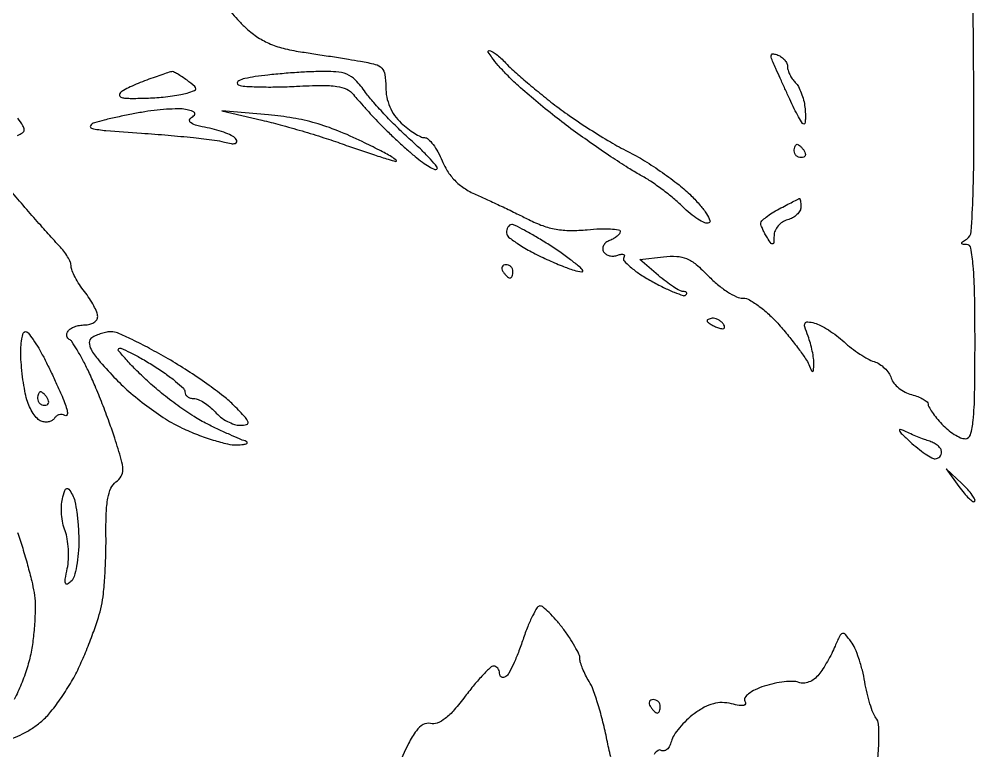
# Model space of a CAD drawing. Extents: x 0 to 102, y 0 to 135.
# Drawn here: x 89.44 to 101.53, y 6.8 to 16.05 of the extents above; entities that cross this region are included whole.
import ezdxf

# ---------------------------------------------------------------- set-up
doc = ezdxf.new("R2010")
doc.units = 0
doc.header["$MEASUREMENT"] = 0

msp = doc.modelspace()

# ---------------------------------------------------------------- linework, layer by layer
for points in [[(88.9569, 18.19047, 0.000001), (89.104993, 18.251533, 0.000001), (89.270403, 18.319737, 0.000001), (89.427824, 18.384646, 0.000001), (89.548945, 18.434589, 0.021636)], [(92.119653, 16.140418, 0.018926), (92.202026, 16.04506, 0.014126), (92.299619, 15.946124, 0.041429), (92.442386, 15.830397, 0.045225), (92.598305, 15.743596, 0.041331), (92.779192, 15.680632, 0.026389), (92.997569, 15.636459, -0.001276), (93.190426, 15.607435, -0.000942), (93.403722, 15.574367, -0.000952), (93.605174, 15.542354, -0.002136), (93.75795, 15.517108, -0.022249), (93.942066, 15.477377, -0.136296), (94.025207, 15.428892, -0.160221), (94.064451, 15.34851, -0.034123), (94.0752, 15.191191, 0.049892), (94.087997, 15.063265, 0.051582), (94.125868, 14.941905, 0.051787), (94.187602, 14.831288, 0.051068), (94.271003, 14.735147, 0.023067), (94.353242, 14.664736, 0.026088), (94.438417, 14.605234, 0.026623), (94.515201, 14.56285, 0.113267), (94.565967, 14.5512, -0.194801), (94.612146, 14.532499, -0.038861), (94.672237, 14.464474, -0.035841), (94.733994, 14.369011, -0.026702), (94.788488, 14.255962, 0.045845), (94.863468, 14.114505, 0.054698), (94.959303, 13.99799, 0.052781), (95.081133, 13.901921, 0.038486), (95.233773, 13.821418, -0.005482), (95.380532, 13.755992, -0.003115), (95.556714, 13.673789, -0.00311), (95.733166, 13.58877, -0.005129), (95.88108, 13.514474, 0.032533), (96.057708, 13.437559, 0.04371), (96.22637, 13.393, 0.041403), (96.4072, 13.377015, 0.025306), (96.62133, 13.386699, -0.014179), (96.7804, 13.397443, -0.023781), (96.914332, 13.396308, -0.020754), (97.01628, 13.386334, -0.374056), (97.0362, 13.363433, -0.162059), (97.026944, 13.335626, -0.054373), (96.997348, 13.303938, -0.04734), (96.954553, 13.273627, -0.038831), (96.903938, 13.249549, 0.07457), (96.857621, 13.22332, 0.103917), (96.827042, 13.186983, 0.124153), (96.81689, 13.146452, 0.138874), (96.827895, 13.10783, 0.11297), (96.858651, 13.076651, 0.081898), (96.903654, 13.057421, 0.076107), (96.955726, 13.052803, 0.075883), (97.006851, 13.063963, -0.038965), (97.051082, 13.077091, -0.145418), (97.079704, 13.074849, -0.316813), (97.089865, 13.059678, -0.133315), (97.082505, 13.034881, 0.334022), (97.086354, 12.992785, 0.031973), (97.164977, 12.916399, 0.030683), (97.281753, 12.828416, 0.018674), (97.429377, 12.738515, 0.012295), (97.583514, 12.657274, 0.019182), (97.720395, 12.595798, 0.014025), (97.832978, 12.553971, 0.285678), (97.866865, 12.561865, 0.114054), (97.877206, 12.578423, 0.253545), (97.874831, 12.592642, 0.171411), (97.859575, 12.602403, 0.057141), (97.83285, 12.605503, -0.126526), (97.789646, 12.616676, -0.017343), (97.709122, 12.664883, -0.019012), (97.616114, 12.730186, -0.015033), (97.520548, 12.807502), (97.285797, 13.009398), (97.583881, 13.044197, -0.041481), (97.751449, 13.04978, -0.089284), (97.876847, 13.020722, -0.075524), (97.996978, 12.945979, -0.023427), (98.152478, 12.799899, 0.02783), (98.26821, 12.69308, 0.030128), (98.392185, 12.602785, 0.031567), (98.506876, 12.539212, 0.111212), (98.58863, 12.5208, -0.131662), (98.671988, 12.498463, -0.030032), (98.794976, 12.417236, -0.029067), (98.929861, 12.303199, -0.024732), (99.058485, 12.168243, -0.008553), (99.179169, 12.023447, -0.009583), (99.290228, 11.879919, -0.008967), (99.380078, 11.754449, -0.049506), (99.420204, 11.681793, 0.005919), (99.455522, 11.602171, 0.330543), (99.468965, 11.594775, 0.356085), (99.479038, 11.605562, 0.006319), (99.483654, 11.690443, 0.043767), (99.480485, 11.759608, 0.018061), (99.464667, 11.852097, 0.017705), (99.440453, 11.950657, 0.021755), (99.410669, 12.04059, -0.01525), (99.369818, 12.158765, -0.19323), (99.37348, 12.204772, -0.315925), (99.40584, 12.222351, -0.03536), (99.492891, 12.206052, -0.056827), (99.569345, 12.176459, -0.021409), (99.668731, 12.118805, -0.020881), (99.772527, 12.046227, -0.023862), (99.865196, 11.968221, 0.022538), (99.958331, 11.889401, 0.01898), (100.063554, 11.81439, 0.019401), (100.164955, 11.753253, 0.049148), (100.243946, 11.719339, -0.066371), (100.311745, 11.687431, -0.048831), (100.3769, 11.63581, -0.049422), (100.429871, 11.573484, -0.074724), (100.461204, 11.509683, 0.093162), (100.495459, 11.445941, 0.052995), (100.557513, 11.383812, 0.050398), (100.635906, 11.332519, 0.058261), (100.719332, 11.300899, -0.02842), (100.799168, 11.275963, -0.040131), (100.866562, 11.244254, -0.045783), (100.914226, 11.210835, -0.22042), (100.9278, 11.18154, 0.131148), (100.937569, 11.144937, 0.019575), (100.978471, 11.079808, 0.02089), (101.034247, 11.005156, 0.016645), (101.100296, 10.929352, 0.032327), (101.175423, 10.858497, 0.033186), (101.258429, 10.798588, 0.035165), (101.337079, 10.756788, 0.104937), (101.396396, 10.7442, 0.334919), (101.461933, 10.793646, 0.044446), (101.496719, 10.975251, 0.021796), (101.515601, 11.307109, 0.003313), (101.52, 11.9709, 0.003994), (101.515176, 12.574709, 0.017484), (101.497004, 12.931133, 0.022308), (101.467829, 13.153402, 0.360339), (101.41425, 13.198895, -0.02317), (101.362339, 13.20194, -0.389382), (101.351884, 13.213783, -0.237665), (101.361356, 13.23171, -0.013121), (101.415594, 13.268169, 0.239309), (101.472661, 13.364365, 0.007865), (101.495632, 13.824126, 0.008987), (101.506962, 14.522591, 0.001899), (101.500194, 15.741423), (101.4777, 18.1467)], [(89.421223, 14.579293, 0.065151), (89.486251, 14.61049, 0.253575), (89.5068, 14.648404, 0.142542), (89.491425, 14.701238, 0.020046), (89.426033, 14.795513, 0.02154)], [(89.365505, 6.957675, 0.03061), (89.486186, 7.010397, 0.029321), (89.613545, 7.085313, 0.031089), (89.728673, 7.173288, 0.044081), (89.845092, 7.293821, 0.019342), (89.977989, 7.471851, 0.018965), (90.105312, 7.672853, 0.024097), (90.206441, 7.8678, 0.011108), (90.29286, 8.06765, 0.009284), (90.375885, 8.283397, 0.009398), (90.444456, 8.483594, 0.025157), (90.48333, 8.6292, 0.027562), (90.507336, 8.782348, 0.008943), (90.526228, 9.010865, 0.008885), (90.538189, 9.266085, 0.00988), (90.540484, 9.512686, -0.011232), (90.543964, 9.802526, -0.036945), (90.564633, 9.992584, -0.059053), (90.603723, 10.118884, -0.131069), (90.666497, 10.196706, 0.100717), (90.731853, 10.268474, 0.142489), (90.753511, 10.351616, 0.063096), (90.733425, 10.48079, 0.007966), (90.650829, 10.75142, 0.009296), (90.581094, 10.954518, 0.006032), (90.493304, 11.18677, 0.006065), (90.402063, 11.41155, 0.011444), (90.322153, 11.5902, 0.010047), (90.248216, 11.738096, 0.013909), (90.175632, 11.867405, 0.010415), (90.110682, 11.970969, 0.144076), (90.077323, 11.999276, -0.134521), (90.056689, 12.016129, -0.117246), (90.046186, 12.042045, -0.100528), (90.047713, 12.073327, -0.076253), (90.061166, 12.105026, -0.118809), (90.091148, 12.134728, -0.048612), (90.143174, 12.159671, -0.044476), (90.206831, 12.176675, -0.043058), (90.273193, 12.1824, 0.062673), (90.335839, 12.190283, 0.081943), (90.388612, 12.213464, 0.100096), (90.423562, 12.247828, 0.154236), (90.435519, 12.28815, 0.093682), (90.424232, 12.342543, 0.023481), (90.385593, 12.424964, 0.023151), (90.331663, 12.516667, 0.021474), (90.2682, 12.6054, -0.021474), (90.204737, 12.694133, -0.023151), (90.150807, 12.785836, -0.023481), (90.112168, 12.868257, -0.093682), (90.100881, 12.92265, 0.095087), (90.090126, 12.973764, 0.031914), (90.056063, 13.042378, 0.030414), (90.007748, 13.115258, 0.030419), (89.95095, 13.181735, -0.00935), (89.867573, 13.271384, -0.001679), (89.715921, 13.441833, -0.001812), (89.539651, 13.642759, -0.001637), (89.35875, 13.851855, -0.008124)], [(89.423585, 9.5598, -0.008372), (89.487814, 9.359957, -0.006843), (89.549983, 9.144202, -0.006922), (89.60172, 8.944098, -0.018008), (89.631734, 8.7984, -0.038521), (89.644883, 8.652918, -0.015841), (89.641209, 8.454786, -0.015563), (89.623817, 8.241444, -0.01928), (89.593837, 8.04445, -0.028151), (89.544762, 7.848886, -0.021085), (89.469782, 7.639797, -0.021467), (89.382145, 7.448409, -0.044847)], [(96.919006, 6.722049, -0.012822), (96.870248, 6.9372, 0.012295), (96.819673, 7.161467, 0.01269), (96.758607, 7.380608, 0.012493), (96.696238, 7.567478, 0.05174), (96.644486, 7.674473, -0.021498), (96.60013, 7.753604, -0.021377), (96.562642, 7.836399, -0.021808), (96.536211, 7.911402, -0.073935), (96.5286, 7.962588, 0.11057), (96.516175, 8.018089, 0.017971), (96.465207, 8.116849, 0.01906), (96.395419, 8.230553, 0.015753), (96.312795, 8.346265, 0.015265), (96.224777, 8.454635, 0.020969), (96.138793, 8.546088, 0.01828), (96.063412, 8.614602, 0.177108), (96.023494, 8.6292, 0.262878), (95.987918, 8.609107, 0.018469), (95.930413, 8.505236, 0.022319), (95.86887, 8.368908, 0.014685), (95.809831, 8.207195, -0.012261), (95.750444, 8.042049, -0.016216), (95.687886, 7.89497, -0.013603), (95.629239, 7.777127, -0.132831), (95.591531, 7.736902, -0.09162), (95.561712, 7.725307, -0.170222), (95.536351, 7.729117, -0.175315), (95.519418, 7.747759, -0.09788), (95.5134, 7.778207, 0.082002), (95.50775, 7.812426, 0.092222), (95.491451, 7.841482, 0.100661), (95.46718, 7.860911, 0.119154), (95.438681, 7.8678, 0.193308), (95.396554, 7.850881, 0.012657), (95.302241, 7.755863, 0.016901), (95.193685, 7.632729, 0.011722), (95.079131, 7.486738, -0.018359), (94.940252, 7.314504, -0.047986), (94.825087, 7.205134, -0.072477), (94.726131, 7.148607, -0.152671), (94.638786, 7.14237, 0.192305), (94.548342, 7.128861, 0.100006), (94.461783, 7.051774, 0.047277), (94.362708, 6.889955, 0.009744), (94.221509, 6.586422, -0.003257)], [(100.292568, 6.70724, 0.020167), (100.306551, 6.953148, 0.022798), (100.301325, 7.132581, 0.152226), (100.268843, 7.214658, -0.07695), (100.232963, 7.276549, -0.01767), (100.192971, 7.390898, -0.017858), (100.155866, 7.527414, -0.016578), (100.127547, 7.669647, 0.021573), (100.09694, 7.815747, 0.019463), (100.052974, 7.96385, 0.0199), (100.003109, 8.093454, 0.056654), (99.955102, 8.177247, 0.01975), (99.882162, 8.268757, 0.289325), (99.844445, 8.280221, 0.218397), (99.810476, 8.251712, 0.012031), (99.752612, 8.1216, -0.018822), (99.710242, 8.029709, -0.012771), (99.655473, 7.928307, -0.012882), (99.597476, 7.832968, -0.025034), (99.545541, 7.76058, -0.062621), (99.488871, 7.705263, -0.069818), (99.42221, 7.668079, -0.076942), (99.353916, 7.653105, -0.107577), (99.292338, 7.662543, 0.091716), (99.220699, 7.675837, 0.027454), (99.109354, 7.669782, 0.026515), (98.98265, 7.649044, 0.025886), (98.85781, 7.614894, 0.02812), (98.741669, 7.569178, 0.056846), (98.657709, 7.518301, 0.090507), (98.613092, 7.468636, 0.283488), (98.613139, 7.425644, -0.194944), (98.618833, 7.392177, -0.297918), (98.598497, 7.372254, -0.091398), (98.541487, 7.371468, -0.019352), (98.443788, 7.392007, 0.057983), (98.325647, 7.407461, 0.068659), (98.213965, 7.393669, 0.060615), (98.099648, 7.347869, 0.033639), (97.972944, 7.266766, 0.031417), (97.875656, 7.184911, 0.028946), (97.78652, 7.089357, 0.030156), (97.717198, 6.994774, 0.079269), (97.683469, 6.918008, -0.05416), (97.660561, 6.85788, -0.092042), (97.627844, 6.815354, -0.133081), (97.591011, 6.79679, -0.191235), (97.555446, 6.803103, 0.303426), (97.515366, 6.801674, 0.070649), (97.464287, 6.752552, 0.050066)]]:
    msp.add_lwpolyline(points, format="xyb")
for points in [[(95.381131, 15.651, -0.131939), (95.416833, 15.641412, -0.028368), (95.470847, 15.605912, -0.027766), (95.530549, 15.556266, -0.023391), (95.588077, 15.497509, 0.027256), (95.668986, 15.416137, 0.005679), (95.8201, 15.282959, 0.005946), (95.999318, 15.132268, 0.005586), (96.185808, 14.982667, 0.014679), (96.397662, 14.826393, 0.009138), (96.654559, 14.655159, 0.009166), (96.914334, 14.49542, 0.016377), (97.134323, 14.375174, -0.020975), (97.343894, 14.258107, -0.014578), (97.570663, 14.109367, -0.014731), (97.78031, 13.953559, -0.02921), (97.935012, 13.815948, -0.018651), (98.048544, 13.693615, -0.035254), (98.128902, 13.585758, -0.048067), (98.170561, 13.50451, -0.430705), (98.155415, 13.471972, -0.188648), (98.104882, 13.474559, -0.033668), (98.019954, 13.52001, -0.03226), (97.922456, 13.590086, -0.024166), (97.824418, 13.678889, 0.022479), (97.711748, 13.78164, 0.013378), (97.569126, 13.894095, 0.013377), (97.420672, 13.998777, 0.022447), (97.29, 14.077556, -0.017364), (97.139623, 14.166145, -0.00536), (96.919346, 14.309776, -0.005354), (96.67625, 14.475818, -0.005857), (96.444, 14.64221, -0.008945), (96.212098, 14.818969, -0.007283), (95.969992, 15.01625, -0.007369), (95.752305, 15.204509, -0.019016), (95.602554, 15.348503, -0.011307), (95.495583, 15.464637, -0.022471), (95.417249, 15.562142, -0.027368), (95.370907, 15.633315, -0.57696)], [(99.028622, 15.595335, -0.066184), (99.075487, 15.569819, -0.062132), (99.115193, 15.532467, -0.066519), (99.142092, 15.489465, -0.106942), (99.1512, 15.447369, 0.076388), (99.158229, 15.401626, 0.038331), (99.180055, 15.347233, 0.036924), (99.211835, 15.293243, 0.044921), (99.249428, 15.248212, -0.072638), (99.288768, 15.195415, -0.031544), (99.325529, 15.115743, -0.030382), (99.354561, 15.024633, -0.035393), (99.370557, 14.935192, -0.015331), (99.376791, 14.852837, -0.025754), (99.376333, 14.783495, -0.023977), (99.370777, 14.731292, -0.369798), (99.358064, 14.7204, -0.262176), (99.339097, 14.731079, -0.007614), (99.290758, 14.813592, -0.013483), (99.236401, 14.916055, -0.008653), (99.178638, 15.03765, -0.000225), (99.118779, 15.169653, -0.000214), (99.058032, 15.30393, -0.000212), (99.004434, 15.422674, -0.00076), (98.970324, 15.498636, -0.027343), (98.944211, 15.566799, -0.216732), (98.948013, 15.599524, -0.310863), (98.972991, 15.610843, -0.04731)], [(91.368, 15.384416, 0.036106), (91.340125, 15.377433, 0.002198), (91.258564, 15.350222, 0.00327), (91.16168, 15.316717, 0.002413), (91.054852, 15.278408, 0.011426), (90.946721, 15.23622, 0.013205), (90.845793, 15.190996, 0.012306), (90.762674, 15.148537, 0.072254), (90.723502, 15.119302, 0.143247), (90.710546, 15.095633, 0.235011), (90.715978, 15.073939, 0.144119), (90.741119, 15.057557, 0.054202), (90.78285, 15.049836, 0.016987), (90.845643, 15.047279, 0.005), (90.942048, 15.047596, 0.005014), (91.050541, 15.050126, 0.005371), (91.1565, 15.0548, 0.012243), (91.264946, 15.063419, 0.009873), (91.380951, 15.077823, 0.010006), (91.487572, 15.095391, 0.025136), (91.564189, 15.113618, 0.01593), (91.659123, 15.144625, 0.315717), (91.675777, 15.168371, 0.225056), (91.661454, 15.198582, 0.009174), (91.564189, 15.275164, 0.015092), (91.502164, 15.319299, 0.020044), (91.443079, 15.355377, 0.017755), (91.392685, 15.38114, 0.153783)], [(93.19214, 15.385195, 0.008118), (93.003488, 15.376839, 0.005608), (92.790291, 15.361524, 0.005656), (92.58562, 15.342179, 0.011526), (92.4255, 15.321472, 0.016144), (92.295791, 15.297341, 0.059036), (92.216915, 15.269956, 0.264805), (92.198757, 15.24347, 0.329151), (92.214, 15.218758, 0.080196), (92.295025, 15.200464, 0.009237), (92.482141, 15.192311, 0.010938), (92.706623, 15.191594, 0.008718), (92.948619, 15.200338, -0.00949), (93.267858, 15.21138, -0.040582), (93.457856, 15.198913, -0.072436), (93.581325, 15.161899, -0.115166), (93.667719, 15.094125, 0.010452), (93.725104, 15.025604, 0.00377), (93.809436, 14.930535, 0.003737), (93.903406, 14.827752, 0.004432), (93.993753, 14.732118, 0.008872), (94.093104, 14.632405, 0.005237), (94.215069, 14.516716, 0.005238), (94.339327, 14.403703, 0.008939), (94.445744, 14.312291, 0.016366), (94.539469, 14.239689, 0.026082), (94.624566, 14.184638, 0.02387), (94.694158, 14.148909, 0.312622), (94.721217, 14.153817, 0.386498), (94.722529, 14.181269, 0.011225), (94.639859, 14.277003, 0.017111), (94.529313, 14.391242, 0.010246), (94.390705, 14.519625, -0.012342), (94.234855, 14.665196, -0.009418), (94.071353, 14.831812, -0.009539), (93.924012, 14.993809, -0.022028), (93.82122, 15.12225, 0.031), (93.692252, 15.277605, 0.105399), (93.584675, 15.352144, 0.088278), (93.445645, 15.383206, 0.017937)], [(91.565502, 14.903309, 0.056517), (91.481259, 14.913657, 0.014558), (91.34406, 14.910941, 0.014629), (91.186734, 14.898619, 0.01441), (91.0296, 14.877078, 0.006918), (90.865269, 14.847362, 0.005274), (90.686177, 14.810447, 0.005334), (90.519043, 14.772284, 0.012467), (90.3951, 14.7393, 0.181546), (90.344829, 14.701541, 0.520314), (90.358592, 14.668261, 0.03452), (90.540336, 14.640769, 0.003305), (90.9873, 14.607405, -0.004421), (91.326136, 14.581352, -0.005298), (91.644589, 14.550629, -0.004583), (91.912156, 14.519468, -0.034663), (92.036879, 14.494911, 0.021953), (92.122874, 14.475699, 0.099391), (92.173999, 14.476835, 0.305355), (92.192201, 14.496075, 0.181599), (92.185863, 14.528283, 0.132937), (92.145472, 14.56613, 0.026929), (92.055559, 14.607882, 0.02666), (91.942513, 14.646297, 0.022209), (91.818938, 14.675213, -0.017786), (91.689389, 14.70432, -0.072499), (91.615285, 14.735767, -0.253189), (91.596485, 14.767945, -0.26871), (91.613655, 14.799966, 0.052769), (91.656821, 14.833399, 0.320985), (91.66173, 14.859609, 0.201778), (91.636685, 14.882319, 0.025803)], [(92.5947, 14.838294), (92.0025, 14.888369), (92.5101, 14.771, -0.00947), (92.741133, 14.71295, -0.005424), (93.0177, 14.634632, -0.005416), (93.294168, 14.549826, -0.008972), (93.5253, 14.471582, 0.003432), (93.732043, 14.399032, 0.003764), (93.933495, 14.331579, 0.003519), (94.106548, 14.276424, 0.018862), (94.2021, 14.250618, 0.779405), (94.208751, 14.263623, 0.046732), (94.147639, 14.307811, 0.01442), (93.995579, 14.391632, 0.00549), (93.7791, 14.499961, 0.017925), (93.470049, 14.63692, 0.025771), (93.1869, 14.733835, 0.026753), (92.903651, 14.798591, 0.021729)], [(99.273107, 14.4666, -0.151918), (99.290935, 14.461055, -0.038439), (99.314814, 14.441749, -0.035638), (99.339943, 14.414383, -0.029505), (99.3627, 14.382, -0.082592), (99.375941, 14.349674, -0.161196), (99.373309, 14.322251, -0.182303), (99.355421, 14.304023, -0.108972), (99.325393, 14.2974, -0.093332), (99.291193, 14.30384, -0.09642), (99.262118, 14.322251, -0.099167), (99.242658, 14.34972, -0.105053), (99.2358, 14.382, -0.042167), (99.238536, 14.414389, -0.061769), (99.246759, 14.441749, -0.081139), (99.258841, 14.460301, -0.210953)], [(99.29925, 13.780826, -0.431098), (99.307457, 13.777232, -0.037694), (99.314187, 13.752785, -0.031276), (99.31889, 13.717024, -0.017056), (99.3204, 13.672767, -0.129214), (99.307772, 13.62472, -0.073972), (99.270697, 13.577115, -0.065681), (99.215893, 13.537134, -0.060903), (99.1512, 13.511487, 0.080375), (99.086445, 13.482865, 0.072329), (99.031322, 13.434422, 0.075013), (98.993926, 13.374194, 0.099729), (98.980705, 13.31127, -0.01173), (98.977962, 13.224946, -0.303817), (98.964602, 13.207194, -0.331679), (98.944309, 13.213578, -0.012943), (98.8974, 13.2822, -0.018425), (98.865913, 13.3351, -0.019609), (98.839101, 13.389106, -0.019625), (98.819779, 13.437148, -0.080451), (98.814095, 13.467934, -0.210086), (98.826377, 13.497631, -0.02491), (98.881521, 13.545482, -0.026346), (98.95643, 13.598084, -0.018686), (99.04545, 13.649309, -0.000679), (99.13613, 13.696916, -0.000997), (99.215972, 13.738491, -0.00046), (99.284131, 13.773731, -0.018743)], [(95.666037, 13.4514, 0.155024), (95.640313, 13.443228, 0.101048), (95.618807, 13.420336, 0.082447), (95.604798, 13.386085, 0.062625), (95.600797, 13.34565, 0.224329), (95.627608, 13.292579, 0.020215), (95.751921, 13.2036, 0.023185), (95.916611, 13.10612, 0.015963), (96.111335, 13.010575, 0.009912), (96.302518, 12.928748, 0.021233), (96.45367, 12.874919, 0.032763), (96.550884, 12.851729, 0.645576), (96.563733, 12.870797, 0.082636), (96.521901, 12.918639, 0.009829), (96.410919, 13.006163, 0.011518), (96.273533, 13.105302, 0.009218), (96.121232, 13.205872, 0.007376), (95.96797, 13.299926, 0.010252), (95.827816, 13.379276, 0.007053), (95.709079, 13.441175, 0.117144)], [(95.593007, 12.9438, 0.108972), (95.562979, 12.937177, 0.182303), (95.545091, 12.918949, 0.161196), (95.542459, 12.891526, 0.082592), (95.5557, 12.8592, 0.029505), (95.578457, 12.826817, 0.035638), (95.603586, 12.799451, 0.038439), (95.627465, 12.780145, 0.151918), (95.645293, 12.7746, 0.210953), (95.659559, 12.780899, 0.081139), (95.671641, 12.799451, 0.061769), (95.679864, 12.826811, 0.042167), (95.6826, 12.8592, 0.105053), (95.675742, 12.89148, 0.099167), (95.656282, 12.918949, 0.09642), (95.627207, 12.93736, 0.093332)], [(98.215607, 12.267, 0.039867), (98.185125, 12.264566, 0.059132), (98.159385, 12.257233, 0.077771), (98.141872, 12.246475, 0.219607), (98.136, 12.233751, 0.2252), (98.14351, 12.217923, 0.029412), (98.174568, 12.19547, 0.029555), (98.217001, 12.171841, 0.020646), (98.267294, 12.15012, 0.036408), (98.316343, 12.13529, 0.155351), (98.346445, 12.137927, 0.32948), (98.356543, 12.154826, 0.1144), (98.346901, 12.183369, 0.061454), (98.321226, 12.215359, 0.051183), (98.287013, 12.242433, 0.053277), (98.249876, 12.260866, 0.088797)], [(89.520962, 12.0978, -0.225012), (89.555691, 12.081338, -0.01761), (89.619425, 11.997548, -0.021286), (89.690496, 11.887274, -0.014547), (89.76207, 11.756518, -0.005539), (89.834679, 11.610212, -0.00458), (89.908874, 11.452786, -0.004627), (89.97427, 11.307135, -0.01236), (90.017334, 11.201783, -0.019359), (90.04572, 11.11743, -0.06755), (90.054341, 11.060771, -0.241785), (90.043016, 11.037817, -0.307022), (90.01999, 11.036845, 0.103957), (89.986146, 11.049061, 0.098972), (89.949612, 11.046937, 0.096713), (89.916027, 11.030789, 0.094328), (89.890636, 11.003075, -0.118123), (89.862402, 10.975028, -0.081735), (89.820482, 10.958099, -0.074739), (89.771585, 10.954598, -0.072301), (89.723226, 10.965516, -0.111732), (89.673879, 10.998481, -0.042192), (89.621721, 11.063647, -0.039158), (89.574957, 11.146789, -0.03836), (89.541354, 11.236771, -0.02412), (89.515487, 11.346019, -0.01119), (89.491982, 11.489949, -0.011056), (89.473989, 11.642521, -0.015127), (89.465, 11.78055, -0.01988), (89.465606, 11.902158, -0.032478), (89.476886, 12.004608, -0.035035), (89.495543, 12.079342, -0.324775)], [(90.607943, 12.096505, 0.045628), (90.550313, 12.090647, 0.026587), (90.482863, 12.073736, 0.026412), (90.416555, 12.04941, 0.040045), (90.362225, 12.020815, 0.256026), (90.328904, 11.960538, 0.129267), (90.35133, 11.873942, 0.050728), (90.444326, 11.741417, 0.009694), (90.641326, 11.522449, 0.026152), (90.828219, 11.342497, 0.017975), (91.05733, 11.157888, 0.018143), (91.293574, 10.994171, 0.031893), (91.501364, 10.879039, 0.018189), (91.695702, 10.795534, 0.017978), (91.896345, 10.726022, 0.018169), (92.07604, 10.677984, 0.063554), (92.195163, 10.666279, 0.016661), (92.277011, 10.671385, 0.086258), (92.320562, 10.683331, 0.503468), (92.323633, 10.698627, 0.129857), (92.2986, 10.714951, -0.021154), (92.22816, 10.741616, -0.004203), (92.104724, 10.795645, -0.004442), (91.961977, 10.861089, -0.004122), (91.816796, 10.930683, -0.029326), (91.652576, 11.023379, -0.013391), (91.449141, 11.162345, -0.013208), (91.242034, 11.320604, -0.017729), (91.063581, 11.475346, -0.008793), (90.913452, 11.620166, -0.014649), (90.792877, 11.747914, -0.008331), (90.700144, 11.855681, -0.387661), (90.701365, 11.882365, -0.309511), (90.730147, 11.887754, -0.009709), (90.844319, 11.834747, -0.015778), (90.981444, 11.762374, -0.009889), (91.13733, 11.669575, -0.014192), (91.290519, 11.568085, -0.020351), (91.419738, 11.468994, -0.016775), (91.517842, 11.381474, -0.205004), (91.5372, 11.336245, 0.13373), (91.54597, 11.304042, 0.100484), (91.570625, 11.276606, 0.087391), (91.607506, 11.258144, 0.072568), (91.650988, 11.2518, -0.105367), (91.705246, 11.240238, -0.036283), (91.776331, 11.202097, -0.034148), (91.850909, 11.147349, -0.033439), (91.9179, 11.0826, 0.047456), (91.988755, 11.017852, 0.03957), (92.074843, 10.963103, 0.041229), (92.162449, 10.925552, 0.080807), (92.23715, 10.9134, 0.062429), (92.31767, 10.923493, 0.429137), (92.335125, 10.954649, 0.11244), (92.301076, 11.013568, 0.006939), (92.160588, 11.160839, 0.033615), (92.027878, 11.2791, 0.010744), (91.815625, 11.436867, 0.010666), (91.571053, 11.602891, 0.011714), (91.327043, 11.753039, 0.008885), (91.091388, 11.884986, 0.011766), (90.872078, 11.996146, 0.009221), (90.686423, 12.080652, 0.105088)], [(89.713307, 11.3364, 0.210953), (89.699041, 11.330101, 0.081139), (89.686959, 11.311549, 0.061769), (89.678736, 11.284189, 0.042167), (89.676, 11.2518, 0.105053), (89.682858, 11.21952, 0.099167), (89.702318, 11.192051, 0.09642), (89.731393, 11.17364, 0.093332), (89.765593, 11.1672, 0.108972), (89.795621, 11.173823, 0.182303), (89.813509, 11.192051, 0.161196), (89.816141, 11.219474, 0.082592), (89.8029, 11.2518, 0.029505), (89.780143, 11.284183, 0.035638), (89.755014, 11.311549, 0.038439), (89.731135, 11.330855, 0.151918)], [(100.6317, 10.839463, 0.051896), (100.575577, 10.860073, 0.645362), (100.565111, 10.846939, 0.082008), (100.598981, 10.801166, 0.007957), (100.699868, 10.706388, 0.015458), (100.796606, 10.623682, 0.019681), (100.890974, 10.553846, 0.017996), (100.972857, 10.502311, 0.132201), (101.017118, 10.4904, 0.108428), (101.047594, 10.497088, 0.099692), (101.073535, 10.516031, 0.095482), (101.090929, 10.544343, 0.09038), (101.097, 10.577655, 0.14424), (101.086169, 10.61442, 0.066499), (101.05351, 10.652739, 0.057718), (101.00558, 10.686731, 0.050398), (100.94895, 10.710731, -0.014188), (100.880152, 10.734182, -0.007147), (100.794687, 10.767447, -0.007091), (100.707273, 10.80437, -0.01045)], [(101.355064, 10.1755), (101.157227, 10.3635), (101.317464, 10.139136, 0.017685), (101.381607, 10.055724, 0.030003), (101.441676, 9.991361, 0.031591), (101.49166, 9.949536, 0.365674), (101.5153, 9.951136, 0.337379), (101.519047, 9.975705, 0.030193), (101.483741, 10.032043, 0.029656), (101.428193, 10.100808, 0.018032)], [(90.116242, 10.033585, -0.07556), (90.146308, 9.953556, -0.016999), (90.171649, 9.80985, -0.017251), (90.189702, 9.640247, -0.015952), (90.196642, 9.465308, -0.021865), (90.190452, 9.293353, -0.026163), (90.169122, 9.132718, -0.026346), (90.137496, 9.001786, -0.130552), (90.098276, 8.937718, -0.075831), (90.052411, 8.905631, -0.4676), (90.029439, 8.915772, -0.112111), (90.026389, 8.969201, -0.010231), (90.051281, 9.100953, 0.039325), (90.066216, 9.216467, 0.027063), (90.065669, 9.348535, 0.02737), (90.051164, 9.476373, 0.048942), (90.02344, 9.578324, -0.040934), (89.995423, 9.675209, -0.029356), (89.979576, 9.786866, -0.029834), (89.977112, 9.89572, -0.054746), (89.990035, 9.983366, -0.012788), (90.020499, 10.088771, -0.224976), (90.044081, 10.11411, -0.349109), (90.071052, 10.105971, -0.023947)], [(97.454207, 7.4448, 0.108972), (97.424179, 7.438177, 0.182303), (97.406291, 7.419949, 0.161196), (97.403659, 7.392526, 0.082592), (97.4169, 7.3602, 0.029505), (97.439657, 7.327817, 0.035638), (97.464786, 7.300451, 0.038439), (97.488665, 7.281145, 0.151918), (97.506493, 7.2756, 0.210953), (97.520759, 7.281899, 0.081139), (97.532841, 7.300451, 0.061769), (97.541064, 7.327811, 0.042167), (97.5438, 7.3602, 0.105053), (97.536942, 7.39248, 0.099167), (97.517482, 7.419949, 0.09642), (97.488407, 7.43836, 0.093332)]]:
    msp.add_lwpolyline(points, format="xyb", close=True)

doc.saveas('drawing.dxf')
